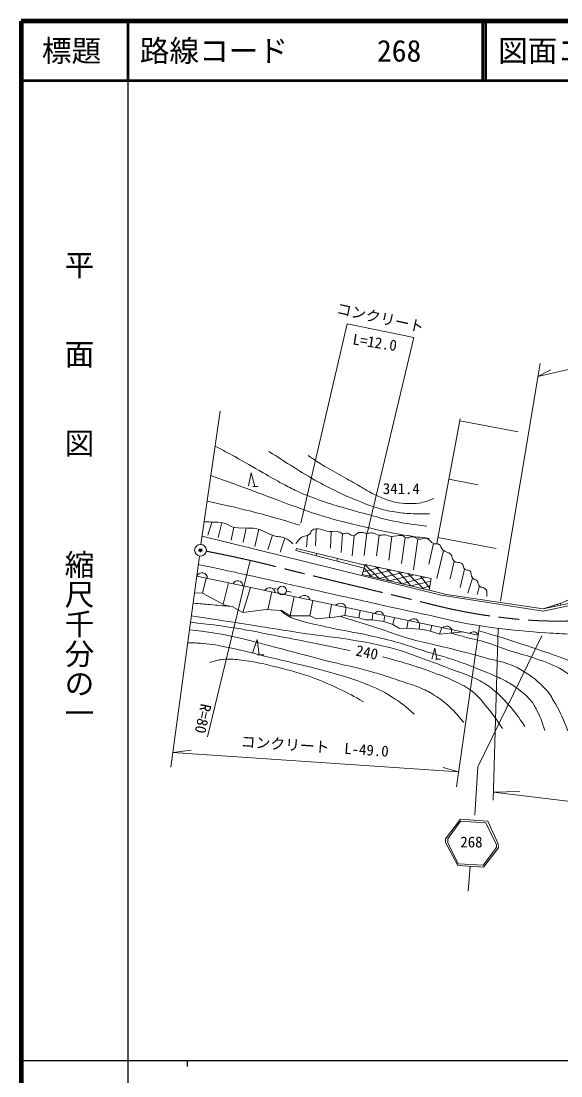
# Model space of a CAD drawing. Units: millimetres, scale not verified. Extents: x 40000 to 680000, y 20000 to 380000.
# Drawn here: x 40000 to 130968, y 202409 to 380000 of the extents above; entities that cross this region are included whole.
import ezdxf
from ezdxf.enums import TextEntityAlignment as Align

# ---------------------------------------------------------------- set-up
doc = ezdxf.new("R2010")
doc.units = ezdxf.units.MM
doc.header["$LTSCALE"] = 1000
doc.header["$PDMODE"] = 32
doc.header["$PDSIZE"] = 500
doc.linetypes.add('CHAIN', pattern=[18.5, 12, -1.5, 3.5, -1.5])
for name, color, linetype, lineweight in [('M-BMK', 2, 'CHAIN', 13), ('M-TTL', 2, 'Continuous', 140), ('M-TTL-BAND', 7, 'Continuous', 25), ('M-TTL-LINE', 7, 'Continuous', 50), ('M-TTL-TXT', 7, 'Continuous', 13), ('M-WORK', 1, 'Continuous', 13)]:
    doc.layers.add(name, color=color, linetype=linetype, lineweight=lineweight)
doc.layers.add('M-OTRS', color=6, linetype='Continuous')
doc.styles.add('@ＭＳ ゴシック', font='')
doc.styles.add('ＭＳ ゴシック', font='')
doc.styles.get('@ＭＳ ゴシック').set_extended_font_data('@MS Gothic')
doc.styles.get('ＭＳ ゴシック').set_extended_font_data('MS Gothic')

msp = doc.modelspace()

# ---------------------------------------------------------------- linework, layer by layer
at = {"layer": 'M-BMK'}
msp.add_open_spline([(71210, 290755), (74795, 290038), (75736, 289844), (78623, 289191), (81946, 288441), (83783, 287921), (87093, 287115), (90147, 286372), (91858, 285956), (94914, 285222), (98887, 284268), (101115, 283739), (105091, 282794), (108452, 281996), (110310, 281436), (113697, 280759), (116660, 280166), (118339, 279915), (121339, 279556), (124071, 279230), (125612, 279091), (128362, 279009), (131068, 278928), (132591, 278985), (135290, 279199), (137541, 279378), (138807, 279500), (141027, 279914), (143876, 280444), (145460, 280833), (148240, 281651), (150935, 282444), (152373, 283108), (155025, 284032), (156986, 284715), (158086, 285092), (160049, 285770), (161638, 286319), (162520, 286653), (164119, 287175), (164748, 287380), (164949, 287447), (165731, 287691)], degree=3, knots=[0, 0, 0, 0, 1, 1, 1, 2, 2, 2, 3, 3, 3, 4, 4, 4, 5, 5, 5, 6, 6, 6, 7, 7, 7, 8, 8, 8, 9, 9, 9, 10, 10, 10, 11, 11, 11, 12, 12, 12, 13, 13, 13, 14, 14, 14, 14], dxfattribs=at)
at = {"layer": 'M-OTRS'}
msp.add_point((70236, 290913), dxfattribs=at)
at = {"layer": 'M-TTL'}
for p, q in [((40000, 380000), (40000, 20000)), ((680000, 380000), (40000, 380000))]:
    msp.add_line(p, q, dxfattribs=at)
at = {"layer": 'M-TTL-BAND'}
for p, q in [((58000, 370000), (58000, 20000)), ((40000, 205000), (579000, 205000)), ((68000, 205000), (68000, 204000))]:
    msp.add_line(p, q, dxfattribs=at)
at = {"layer": 'M-TTL-LINE'}
for p, q in [((58000, 380000), (58000, 370000)), ((117750, 380000), (117750, 370000)), ((118250, 380000), (118250, 370000)), ((40000, 370000), (680000, 370000))]:
    msp.add_line(p, q, dxfattribs=at)
at = {"layer": 'M-WORK'}
for p, q in [((167255, 329344), (127098, 320166)), ((120763, 282412), (127469, 322373)), ((127098, 320166), (129245, 321292)), ((70307, 291897), (73546, 314313)), ((110060, 292057), (114008, 313055)), ((113941, 312695), (123768, 310847)), ((112093, 302867), (117006, 301943)), ((79034, 301620), (79875, 301620)), ((72131, 295651), (71446, 293422)), ((73841, 295540), (73224, 293062)), ((75845, 294781), (75382, 292617)), ((77410, 292198), (77955, 294660)), ((80072, 294445), (79364, 291549)), ((81579, 291041), (82339, 293431)), ((88241, 293400), (88069, 291478)), ((89705, 294523), (89620, 291640)), ((92264, 294086), (92112, 291240)), ((94177, 293697), (93953, 290514)), ((95817, 289997), (96139, 293386)), ((97813, 290004), (98280, 293761)), ((100326, 293445), (99894, 289955)), ((101965, 289242), (102465, 293230)), ((104739, 293072), (104109, 288706)), ((110244, 293040), (120072, 291192)), ((84460, 292965), (83681, 290596)), ((106102, 287602), (106835, 292811)), ((109469, 292057), (108723, 288550)), ((70070, 289940), (65227, 254395)), ((89833, 290388), (89681, 289994)), ((93347, 289522), (93222, 289074)), ((111173, 290892), (110073, 286170)), ((71400, 259487), (78623, 289191)), ((100451, 288001), (97606, 287261)), ((97793, 287888), (97926, 288394)), ((97793, 287888), (99131, 286441)), ((97952, 288538), (100334, 286162)), ((99709, 288160), (102053, 285764)), ((101636, 287746), (104176, 285272)), ((112974, 289057), (112310, 286074)), ((114729, 287750), (113977, 284662)), ((69607, 286538), (117024, 276629)), ((70585, 283691), (71205, 286204)), ((102390, 287584), (98519, 286582)), ((104297, 287174), (100334, 286162)), ((106203, 286763), (102053, 285764)), ((103611, 287321), (105672, 284925)), ((108122, 286351), (104176, 285272)), ((107821, 284427), (105166, 286987)), ((107278, 286532), (108840, 284596)), ((116062, 286230), (115294, 283694)), ((74077, 281815), (74931, 285425)), ((77362, 280416), (78648, 284648)), ((83302, 284360), (82687, 284474)), ((105672, 284925), (109025, 285727)), ((107581, 284483), (108894, 284924)), ((117236, 284892), (116865, 283456)), ((81601, 280890), (82277, 283890)), ((84715, 283998), (85541, 283859)), ((85361, 279893), (86002, 283111)), ((88646, 279877), (89186, 282446)), ((118462, 284098), (118484, 283122)), ((91935, 279553), (92314, 281792)), ((94582, 279940), (94794, 281274)), ((96899, 279544), (97126, 280786)), ((129897, 281640), (129960, 281462)), ((130374, 281789), (130406, 281701)), ((130851, 281939), (130951, 281673)), ((99169, 279194), (99250, 280342)), ((101121, 278909), (101283, 279918)), ((102661, 278433), (102935, 279572)), ((105025, 277814), (105202, 279099)), ((107073, 277639), (107195, 278682)), ((108994, 277308), (109195, 278264)), ((110533, 276798), (110904, 277907)), ((112450, 276968), (112593, 277554)), ((113360, 251058), (117249, 278199)), ((119564, 248851), (120377, 277775)), ((80137, 273316), (79822, 273316)), ((80137, 273316), (80916, 273316)), ((110040, 272573), (109844, 272573)), ((65559, 256833), (68675, 257244)), ((65559, 256833), (113722, 253585)), ((113722, 253585), (111152, 254335)), ((119602, 250198), (124002, 250312)), ((119602, 250198), (170810, 244002)), ((115655, 237686), (115354, 233489))]:
    msp.add_line(p, q, dxfattribs=at)
for points in [[(87123, 295496), (94976, 329004), (106181, 326718), (98381, 293930)], [(108776, 284206), (111705, 283470), (127988, 281042), (131143, 282030), (150894, 290958), (144809, 308116)], [(78317, 301770), (78792, 303957), (79372, 301620)], [(70510, 293304), (110776, 283348), (127952, 280670), (147406, 284832), (174326, 294331)], [(127988, 281042), (147370, 285169), (175037, 294778)], [(69226, 283740), (70585, 283691), (74347, 281670), (75584, 281432), (77362, 280416), (81298, 280908), (83885, 280750), (85361, 279893), (88646, 279877), (89757, 279385), (92836, 279623), (94582, 279940), (95836, 279718), (96899, 279544), (98058, 279179), (99169, 279194), (101121, 278909), (102661, 278433), (103740, 277750), (105025, 277814), (107073, 277639), (108342, 277480), (109184, 277258), (110533, 276798), (114520, 277151)], [(79015, 273556), (79791, 275898), (80137, 273316)], [(116448, 246298), (116978, 254434), (127735, 276482)], [(109200, 272552), (109701, 274428), (110040, 272573), (110685, 272573)]]:
    msp.add_lwpolyline(points, dxfattribs=at)
for points in [[(86428, 291227), (97926, 288394), (97952, 288538), (109093, 286142), (108776, 284206), (97476, 286824), (97793, 287888), (86293, 290873)], [(114026, 245619), (118639, 245281), (120416, 241482), (120427, 240794), (117899, 237554), (113582, 237808), (111529, 241716), (111529, 242301)], [(114056, 245278), (118310, 245003), (120140, 241331), (120139, 240876), (117857, 237878), (113632, 238132), (111904, 241666), (111904, 242329)]]:
    msp.add_lwpolyline(points, close=True, dxfattribs=at)
for centre, radius in [((70236, 290913), 987), ((84001, 284147), 730)]:
    msp.add_circle(centre, radius, dxfattribs=at)
for centre, radius, start, end in [((70460, 286204), 916, 357.77701, 158.6138), ((76525, 284941), 853, 358.18693, 158.20388), ((81871, 283546), 1032, 12.16738, 144.22344), ((87709, 282220), 1079, 17.18983, 139.20099), ((93807, 280945), 1040, 18.41679, 137.97402), ((100287, 279841), 791, 8.83289, 147.55793), ((106138, 278459), 926, 16.15509, 140.23573), ((111704, 277155), 974, 24.18369, 132.20713), ((116213, 276365), 818, 19.36884, 137.02198)]:
    msp.add_arc(centre, radius, start, end, dxfattribs=at)
for points, knots in [([(72697, 308442), (74299, 307599), (74712, 307377), (75993, 306676), (77881, 305645), (78915, 305023), (80787, 303962), (82076, 303231), (82781, 302790), (84088, 302090), (85019, 301590), (85535, 301298), (86500, 300867), (87951, 300220), (88779, 299887), (90277, 299360), (91751, 298841), (92589, 298584), (94087, 298138), (95968, 297577), (97028, 297285), (98927, 296789), (100442, 296393), (101285, 296146), (102816, 295820), (104956, 295366), (105721, 295299), (108355, 294979)], [0, 0, 0, 0, 1, 1, 1, 2, 2, 2, 3, 3, 3, 4, 4, 4, 5, 5, 5, 6, 6, 6, 7, 7, 7, 8, 8, 8, 9, 9, 9, 9]), ([(81751, 307561), (83507, 306418), (83965, 306123), (85401, 305228), (86999, 304232), (87886, 303659), (89528, 302736), (90992, 301912), (91825, 301470), (93337, 300737), (94838, 300008), (95707, 299657), (97257, 299038), (98311, 298617), (98896, 298354), (99987, 298038), (101118, 297712), (101761, 297546), (102923, 297356), (103999, 297180), (104611, 297134), (105700, 297070), (106907, 297000), (107332, 297016), (108795, 297054)], [0, 0, 0, 0, 1, 1, 1, 2, 2, 2, 3, 3, 3, 4, 4, 4, 5, 5, 5, 6, 6, 6, 7, 7, 7, 8, 8, 8, 8]), ([(88401, 306867), (89506, 306098), (89817, 305892), (90750, 305306), (92019, 304509), (92781, 304145), (94083, 303402), (95269, 302724), (95938, 302353), (97119, 301666), (97742, 301304), (98066, 301055), (98706, 300725), (99549, 300290), (100023, 300043), (100907, 299698), (101709, 299385), (102162, 299201), (103002, 299011), (103834, 298822), (104319, 298787), (105171, 298767), (105912, 298750), (106332, 298758), (107065, 298862), (108064, 299005), (108447, 299182), (109541, 299603)], [0, 0, 0, 0, 1, 1, 1, 2, 2, 2, 3, 3, 3, 4, 4, 4, 5, 5, 5, 6, 6, 6, 7, 7, 7, 8, 8, 8, 9, 9, 9, 9]), ([(71981, 303482), (75378, 302265), (76241, 301956), (78963, 300956), (81637, 299973), (83115, 299366), (85798, 298406), (87861, 297668), (88997, 297187), (91101, 296576), (94131, 295695), (95856, 295295), (98934, 294600), (101319, 294061), (102658, 293750), (105076, 293386), (106513, 293169), (107000, 293099), (108766, 292909)], [0, 0, 0, 0, 1, 1, 1, 2, 2, 2, 3, 3, 3, 4, 4, 4, 5, 5, 5, 6, 6, 6, 6]), ([(71359, 299175), (74488, 298505), (75325, 298310), (77851, 297685), (81437, 296797), (82602, 296430), (86961, 295145)], [0, 0, 0, 0, 1, 1, 1, 2, 2, 2, 2]), ([(70856, 295699), (71587, 295678), (71781, 295672), (72373, 295638), (73002, 295601), (73367, 295649), (73982, 295511), (74814, 295323), (75189, 294912), (76024, 294738), (76834, 294569), (77314, 294691), (78140, 294654), (78677, 294629), (78985, 294671), (79515, 294579), (80801, 294356), (81364, 293701), (82620, 293343), (83330, 293140), (83805, 293276), (84473, 292959), (85051, 292684), (85285, 292481), (85796, 291993)], [0, 0, 0, 0, 1, 1, 1, 2, 2, 2, 3, 3, 3, 4, 4, 4, 5, 5, 5, 6, 6, 6, 7, 7, 7, 8, 8, 8, 8]), ([(86295, 292047), (86716, 292586), (86891, 292841), (87422, 293158), (87855, 293416), (88262, 293271), (88628, 293618), (88834, 293813), (88783, 294066), (89009, 294237), (89944, 294945), (90838, 294166), (92008, 294094), (92672, 294054), (93078, 294186), (93707, 293967), (93871, 293910), (93902, 293751), (94072, 293713), (94411, 293638), (94618, 293819), (94960, 293761), (95409, 293684), (95610, 293275), (96056, 293364), (96422, 293437), (96509, 293761), (96865, 293872), (97405, 294040), (97744, 293755), (98309, 293761), (98671, 293764), (98873, 293858), (99232, 293824), (99688, 293782), (99885, 293496), (100340, 293443), (100713, 293401), (100926, 293528), (101299, 293493), (101750, 293450), (101976, 293254), (102428, 293232), (103104, 293198), (103483, 293494), (104154, 293399), (104517, 293347), (104634, 293018), (105000, 292990), (105379, 292960), (105574, 293236), (105952, 293194), (106370, 293148), (106533, 292857), (106947, 292785), (107441, 292700), (107731, 293014), (108224, 292919), (108865, 292796), (108992, 292178), (109620, 292002), (109894, 291925), (110089, 292067), (110347, 291946), (110785, 291740), (110737, 291284), (111095, 290958), (111517, 290573), (111969, 290651), (112371, 290246), (112739, 289875), (112586, 289399), (112978, 289054), (113368, 288711), (113862, 289026), (114255, 288687), (114595, 288393), (114449, 287945), (114812, 287678), (115074, 287485), (115356, 287655), (115616, 287459), (116021, 287155), (115706, 286608), (116053, 286239), (116287, 285991), (116553, 286024), (116801, 285791), (117113, 285497), (116986, 285100), (117309, 284818), (117537, 284618), (117794, 284731), (118039, 284553), (118236, 284411), (118312, 284316), (118462, 284098)], [0, 0, 0, 0, 1, 1, 1, 2, 2, 2, 3, 3, 3, 4, 4, 4, 5, 5, 5, 6, 6, 6, 7, 7, 7, 8, 8, 8, 9, 9, 9, 10, 10, 10, 11, 11, 11, 12, 12, 12, 13, 13, 13, 14, 14, 14, 15, 15, 15, 16, 16, 16, 17, 17, 17, 18, 18, 18, 19, 19, 19, 20, 20, 20, 21, 21, 21, 22, 22, 22, 23, 23, 23, 24, 24, 24, 25, 25, 25, 26, 26, 26, 27, 27, 27, 28, 28, 28, 29, 29, 29, 30, 30, 30, 31, 31, 31, 32, 32, 32, 32]), ([(69875, 288508), (75442, 287325), (76855, 287027), (81320, 286041), (85411, 285138), (87694, 284598), (91783, 283685), (95994, 282744), (98353, 282218), (102567, 281292), (105718, 280600), (107488, 280239), (110638, 279542), (112118, 279214), (112932, 278961), (114423, 278685), (116795, 278246), (118135, 278049), (120529, 277757), (123631, 277378), (125376, 277226), (128493, 277007), (130193, 276887), (131147, 276849), (132849, 276757), (137502, 276506), (138985, 276472), (144767, 276260)], [0, 0, 0, 0, 1, 1, 1, 2, 2, 2, 3, 3, 3, 4, 4, 4, 5, 5, 5, 6, 6, 6, 7, 7, 7, 8, 8, 8, 9, 9, 9, 9]), ([(68988, 281997), (70352, 281884), (70695, 281855), (71788, 281763), (73271, 281637), (73736, 281595), (75584, 281432)], [0, 0, 0, 0, 1, 1, 1, 2, 2, 2, 2]), ([(128264, 260553), (127763, 262055), (127641, 262547), (127026, 263727), (126673, 264402), (126532, 264827), (126042, 265410), (125295, 266298), (124805, 266746), (123883, 267452), (123089, 268060), (122606, 268355), (121735, 268848), (120782, 269388), (120197, 269594), (119189, 270023), (116911, 270991), (115627, 271524), (113285, 272324), (111143, 273056), (109900, 273329), (107740, 274006), (106149, 274505), (105282, 274866), (103677, 275324), (101743, 275876), (100642, 276127), (98678, 276562), (96050, 277143), (94546, 277318), (91917, 277895), (90106, 278292), (89080, 278477), (87299, 278990), (86562, 279202), (86122, 279266), (85435, 279605), (84726, 279955), (84466, 280176), (83770, 280757)], [0, 0, 0, 0, 1, 1, 1, 2, 2, 2, 3, 3, 3, 4, 4, 4, 5, 5, 5, 6, 6, 6, 7, 7, 7, 8, 8, 8, 9, 9, 9, 10, 10, 10, 11, 11, 11, 12, 12, 12, 13, 13, 13, 13]), ([(124895, 261226), (123676, 263023), (123311, 263605), (122086, 264956), (121100, 266044), (120549, 266676), (119388, 267575), (118376, 268358), (117748, 268730), (116600, 269294), (115034, 270064), (114062, 270282), (112431, 270903), (110782, 271530), (109862, 271890), (108199, 272479), (105823, 273321), (104527, 273923), (102083, 274542), (99937, 275087), (98711, 275298), (96528, 275674), (92996, 276284), (90988, 276432), (87442, 276960), (83419, 277559), (81171, 277933), (77152, 278560), (73851, 279075), (72819, 279237), (68700, 279882)], [0, 0, 0, 0, 1, 1, 1, 2, 2, 2, 3, 3, 3, 4, 4, 4, 5, 5, 5, 6, 6, 6, 7, 7, 7, 8, 8, 8, 9, 9, 9, 10, 10, 10, 10]), ([(132137, 260501), (131264, 262663), (131042, 263367), (130042, 265048), (129497, 265966), (129266, 266548), (128543, 267334), (127142, 268855), (126214, 269614), (124448, 270690), (122128, 272104), (120462, 272143), (117853, 272904), (114684, 273830), (112868, 274200), (109664, 274999), (107992, 275416), (107036, 275573), (105379, 276047), (103519, 276578), (102520, 277011), (100681, 277610), (97979, 278491), (97110, 278750), (93738, 279787)], [0, 0, 0, 0, 1, 1, 1, 2, 2, 2, 3, 3, 3, 4, 4, 4, 5, 5, 5, 6, 6, 6, 7, 7, 7, 8, 8, 8, 8]), ([(114600, 261891), (113589, 263158), (113262, 263577), (112251, 264505), (111291, 265386), (110705, 265837), (109606, 266536), (108647, 267146), (108052, 267401), (107003, 267838), (106127, 268202), (105605, 268326), (104707, 268631), (103440, 269062), (102736, 269321), (101459, 269721), (100297, 270085), (99651, 270305), (98475, 270620), (96122, 271252), (94777, 271495), (92412, 272081), (90378, 272585), (89245, 272896), (87217, 273424), (84827, 274047), (83495, 274423), (81101, 275033), (78754, 275631), (77456, 276044), (75081, 276525), (72487, 277049), (71566, 277150), (68379, 277532)], [0, 0, 0, 0, 1, 1, 1, 2, 2, 2, 3, 3, 3, 4, 4, 4, 5, 5, 5, 6, 6, 6, 7, 7, 7, 8, 8, 8, 9, 9, 9, 10, 10, 10, 11, 11, 11, 11]), ([(68551, 278788), (72105, 278389), (73072, 278278), (75952, 277825), (78955, 277352), (80616, 276968), (83602, 276396), (88241, 275508), (89707, 275196), (95457, 274016)], [0, 0, 0, 0, 1, 1, 1, 2, 2, 2, 3, 3, 3, 3]), ([(117130, 277370), (121677, 275978), (122919, 275624), (126612, 274364), (128449, 273738), (129484, 273402), (131302, 272722), (132311, 272344), (132909, 272203), (133873, 271722), (134664, 271327), (134947, 271155), (135825, 270579)], [0, 0, 0, 0, 1, 1, 1, 2, 2, 2, 3, 3, 3, 4, 4, 4, 4]), ([(68078, 275316), (69256, 275319), (69607, 275297), (70584, 275226), (72293, 275101), (73240, 274895), (74917, 274543), (77317, 274040), (78644, 273679), (81027, 273099), (85997, 271889), (88807, 271303), (93724, 269893), (95443, 269400), (96396, 269078), (98057, 268417), (99865, 267697), (100871, 267233), (102517, 266195), (104076, 265211), (104624, 264747), (106262, 263322)], [0, 0, 0, 0, 1, 1, 1, 2, 2, 2, 3, 3, 3, 4, 4, 4, 5, 5, 5, 6, 6, 6, 7, 7, 7, 7]), ([(137516, 260818), (136908, 262945), (136731, 263715), (135825, 265389), (135105, 266721), (134664, 267470), (133659, 268603), (132842, 269525), (132352, 270054), (131302, 270698), (129662, 271705), (128592, 272005), (126779, 272650), (125160, 273226), (124200, 273383), (122565, 273912), (120923, 274444), (120049, 274880), (118399, 275388), (117106, 275786), (116349, 275893), (115042, 276245), (114027, 276518), (113703, 276609), (112450, 276968)], [0, 0, 0, 0, 1, 1, 1, 2, 2, 2, 3, 3, 3, 4, 4, 4, 5, 5, 5, 6, 6, 6, 7, 7, 7, 8, 8, 8, 8]), ([(71763, 271988), (72936, 272346), (73367, 272479), (74429, 272559), (75488, 272640), (76090, 272535), (77143, 272401), (79537, 272095), (80865, 271798), (83206, 271210), (85639, 270599), (87005, 270241), (89364, 269385), (91134, 268743), (92097, 268300), (93792, 267481), (95360, 266722), (95885, 266430), (97728, 265386)], [0, 0, 0, 0, 1, 1, 1, 2, 2, 2, 3, 3, 3, 4, 4, 4, 5, 5, 5, 6, 6, 6, 6]), ([(100893, 272976), (104686, 271921), (105779, 271671), (108813, 270548), (110509, 269920), (111498, 269645), (113114, 268834), (114304, 268237), (115006, 267930), (116050, 267104), (117199, 266195), (117668, 265484), (118605, 264358), (119668, 263082), (119992, 262575), (121097, 260914)], [0, 0, 0, 0, 1, 1, 1, 2, 2, 2, 3, 3, 3, 4, 4, 4, 5, 5, 5, 5])]:
    msp.add_open_spline(points, degree=3, knots=knots, dxfattribs=at)

# ---------------------------------------------------------------- texts
at = {"layer": 'M-TTL-BAND', "style": '@ＭＳ ゴシック'}
for s, p in [('平\u3000\u3000面\u3000\u3000図', (49777, 306475)), ('縮尺千分の一', (49777, 261030))]:
    msp.add_text(s, height=3666, rotation=270, dxfattribs=at).set_placement(p, align=Align.MIDDLE_RIGHT)
at = {"layer": 'M-TTL-TXT', "style": 'ＭＳ ゴシック'}
msp.add_text('標題', height=3666, dxfattribs=at).set_placement((48500, 375000), align=Align.MIDDLE_CENTER)
for s, p in [('路線コード      268', (60000, 375000)), ('図面コード      7-0', (120380, 375000))]:
    msp.add_text(s, height=3666, dxfattribs=at).set_placement(p, align=Align.MIDDLE_LEFT)
at = {"layer": 'M-WORK', "style": 'ＭＳ ゴシック'}
for s, rotation, p in [('コンクリート', 347.577, (92910, 330242)), ('L=12.0', 351.267, (95696, 325029)), ('240', 348.565, (96171, 272654)), ('R=80', 257.921, (69771, 265298)), ('コンクリート\u3000L-49.0', 356.143, (76915, 257275))]:
    msp.add_text(s, height=1833, rotation=rotation, dxfattribs=at).set_placement(p, align=Align.BOTTOM_LEFT)
for s, p in [('341.4', (100952, 299817)), ('268', (114022, 240321))]:
    msp.add_text(s, height=1833, dxfattribs=at).set_placement(p, align=Align.BOTTOM_LEFT)

doc.saveas('drawing.dxf')
